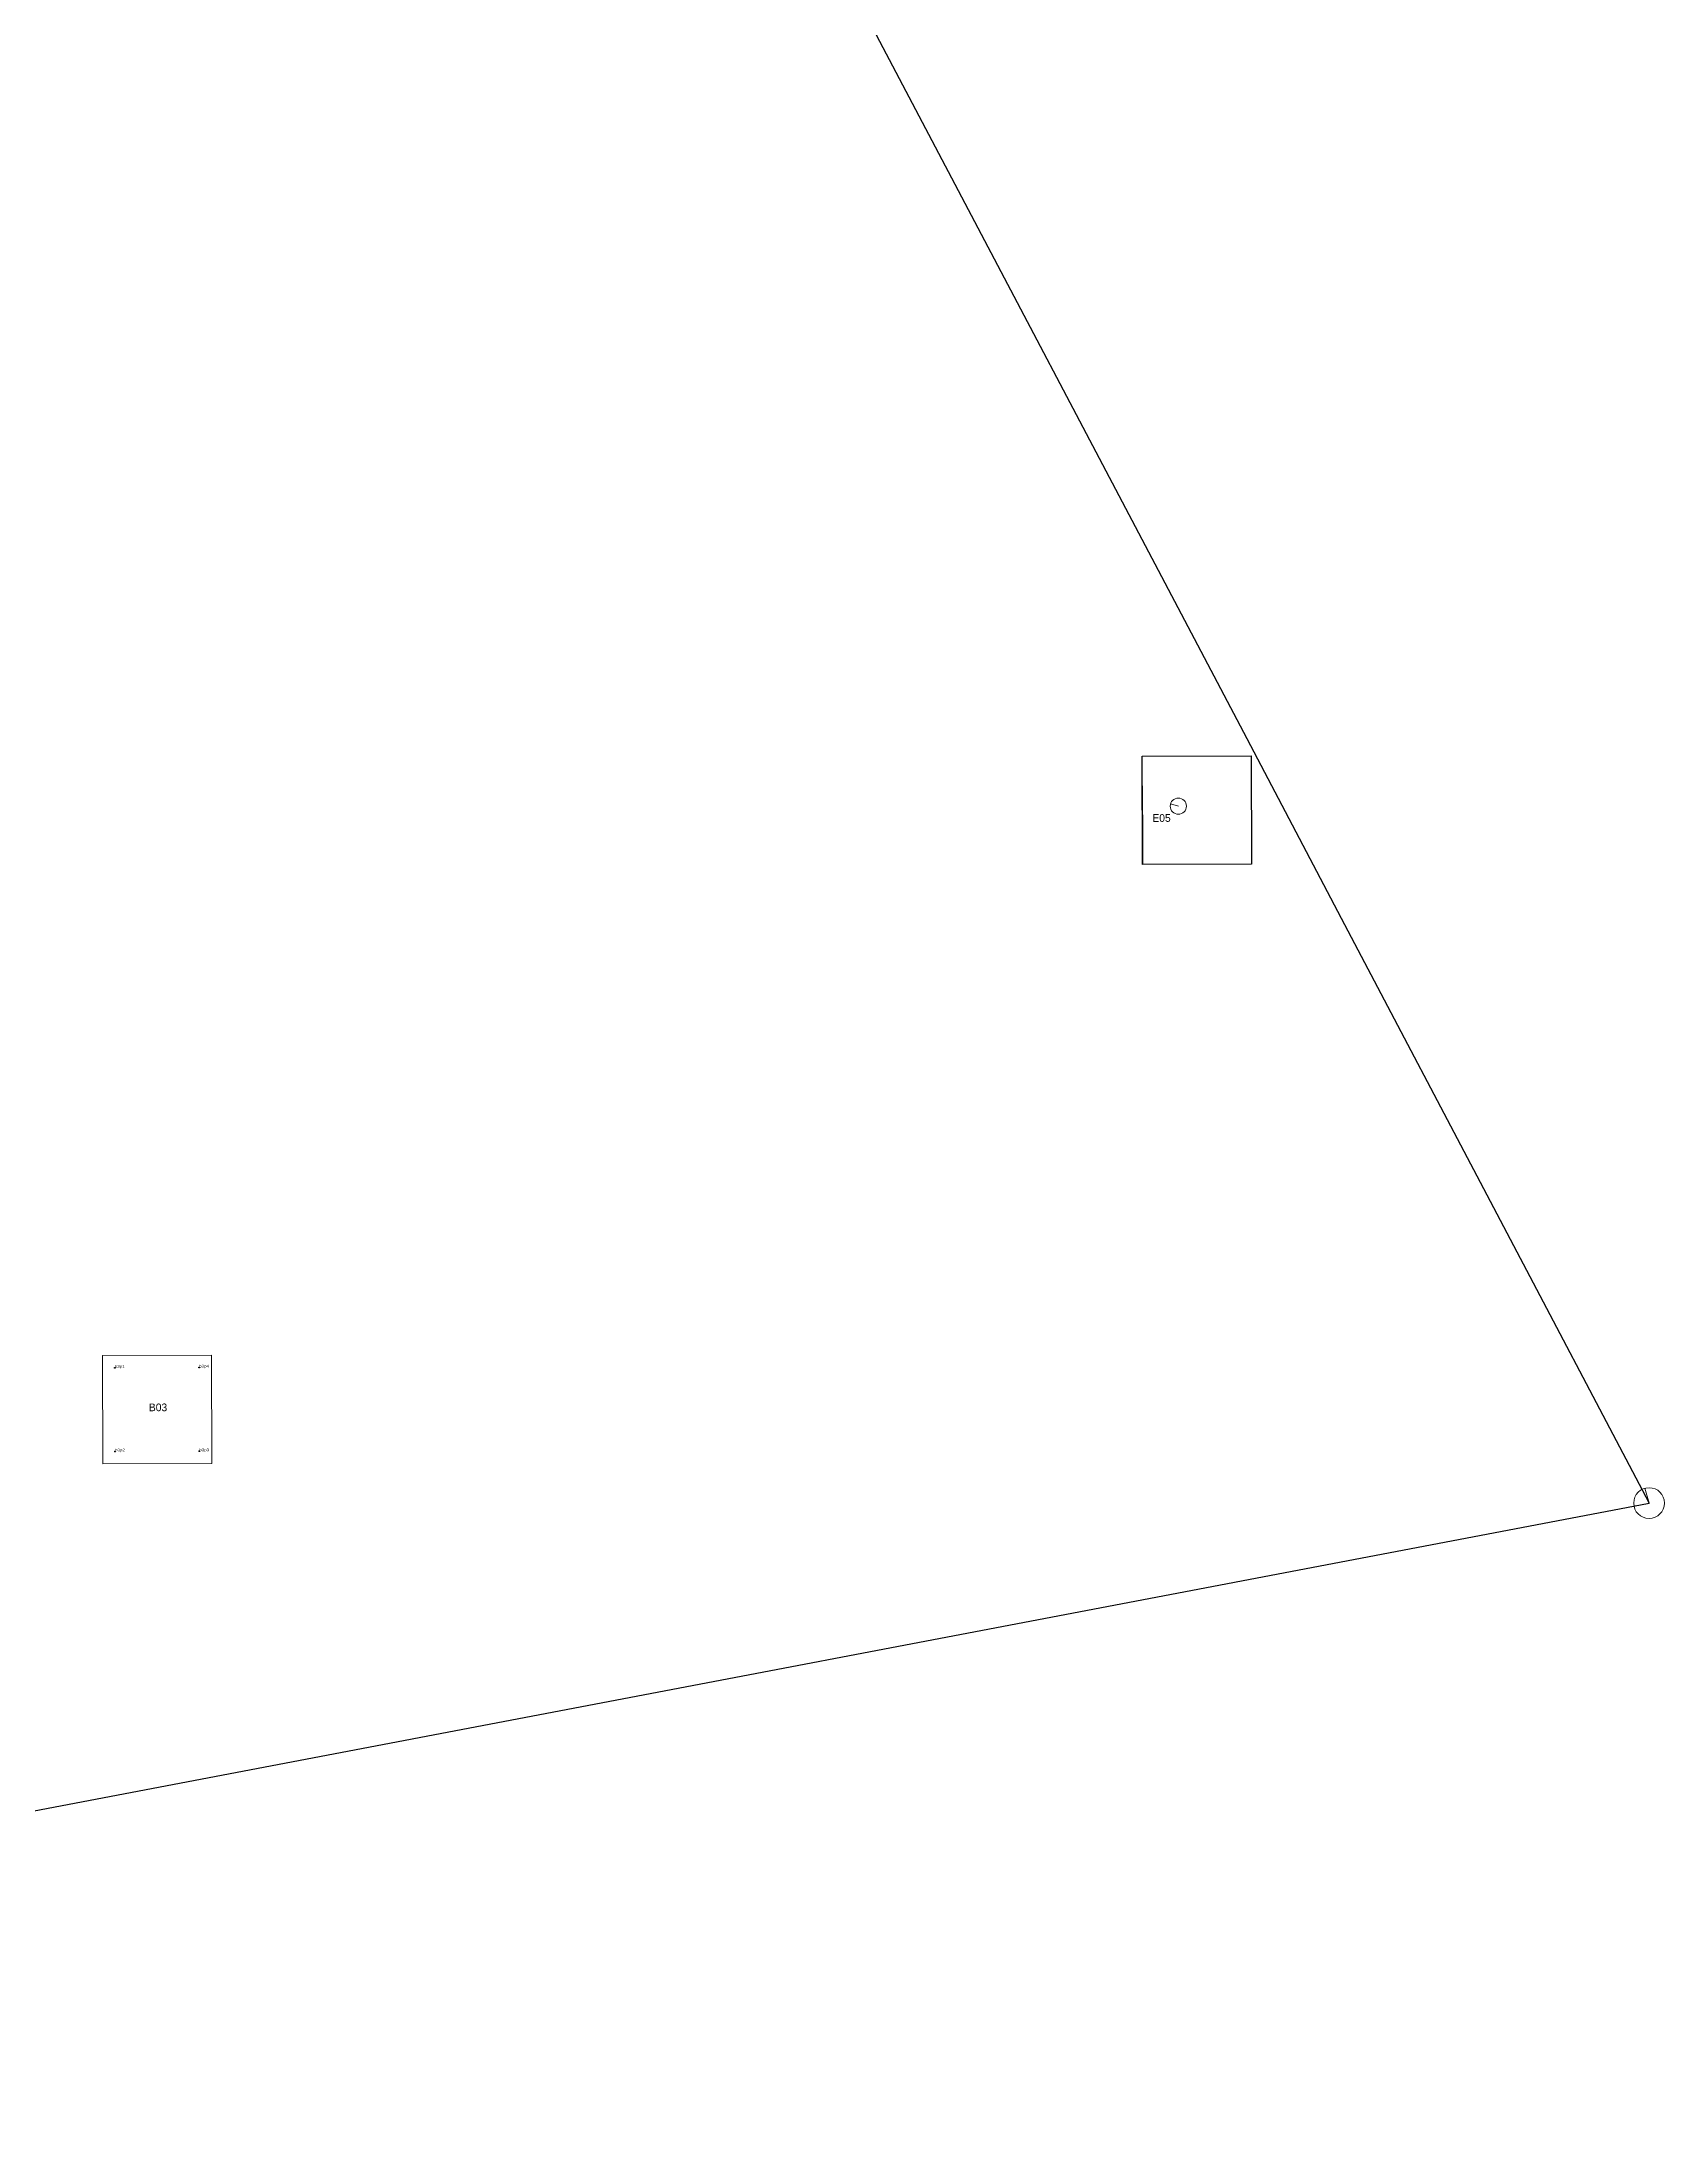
# Model space of a CAD drawing. Header units: metres. Extents: x 553000 to 555110, y 1846600 to 1849300.
# Drawn here: x 554055 to 555110, y 1846600 to 1847950 of the extents above; entities that cross this region are included whole.
import ezdxf
from ezdxf.enums import TextEntityAlignment as Align

# ---------------------------------------------------------------- set-up
doc = ezdxf.new("R2010")
doc.units = ezdxf.units.M
doc.header["$PDMODE"] = 32
doc.header["$PDSIZE"] = 0.5
for name, color, linetype, lineweight in [('1', 7, 'Continuous', 13), ('10', 7, 'Continuous', 13), ('32', 7, 'Continuous', 13)]:
    doc.layers.add(name, color=color, linetype=linetype, lineweight=lineweight)
doc.layers.add('12', color=7, linetype='Continuous')
doc.layers.add('7', color=7, linetype='Continuous')

msp = doc.modelspace()

# ---------------------------------------------------------------- linework, layer by layer
at = {"layer": '1', "lineweight": 25}
msp.add_lwpolyline([(554841.31, 1847485.61), (554841.5, 1847415.2), (554770.7, 1847415.01), (554770.51, 1847485.42)], close=True, dxfattribs=at)
at = {"layer": '1'}
for points in [[(554841.31, 1847485.61), (554841.5, 1847415.2), (554770.7, 1847415.01), (554770.51, 1847485.42)], [(554165.59, 1847096.12), (554165.77, 1847025.72), (554094.77, 1847025.54), (554094.59, 1847095.94)]]:
    msp.add_lwpolyline(points, close=True, dxfattribs=at)
at = {"layer": '10', "lineweight": 25}
for p, q in [((554100, 1848900), (554836.28, 1847501.07)), ((554836.28, 1847501.07), (554902.08, 1847376.04)), ((554770.61, 1847447.32), (554770.51, 1847485.42)), ((554902.08, 1847376.04), (555100, 1847000)), ((553000, 1846600), (555100, 1847000))]:
    msp.add_line(p, q, dxfattribs=at)
at = {"layer": '10', "lineweight": 35}
msp.add_line((554770.61, 1847447.32), (554770.7, 1847415.01), dxfattribs=at)
at = {"layer": '32'}
for p, q in [((554794, 1847453), (554788.92, 1847454.45)), ((555100, 1847000), (555097.34, 1847009.64))]:
    msp.add_line(p, q, dxfattribs=at)
for centre, radius in [((554794, 1847453), 5.28), ((555100, 1847000), 10)]:
    msp.add_circle(centre, radius, dxfattribs=at)
at = {"layer": '7'}
for p in [(554102.61, 1847087.97), (554157.41, 1847088.11), (554102.75, 1847033.56), (554157.55, 1847033.7)]:
    msp.add_point(p, dxfattribs=at)

# ---------------------------------------------------------------- texts
at = {"layer": '10'}
for s, p in [('E05', (554783.07, 1847442.8)), ('B03', (554130.735, 1847059.7))]:
    msp.add_text(s, height=5, dxfattribs=at).set_placement(p, align=Align.CENTER)
at = {"layer": '12', "width": 1.2}
for s, p in [('b3p1', (554102.61, 1847087.96)), ('b3p4', (554157.41, 1847088.1)), ('b3p2', (554102.75, 1847033.56)), ('b3p3', (554157.55, 1847033.7))]:
    msp.add_text(s, height=1.8, dxfattribs=at).set_placement(p)

doc.saveas('drawing.dxf')
